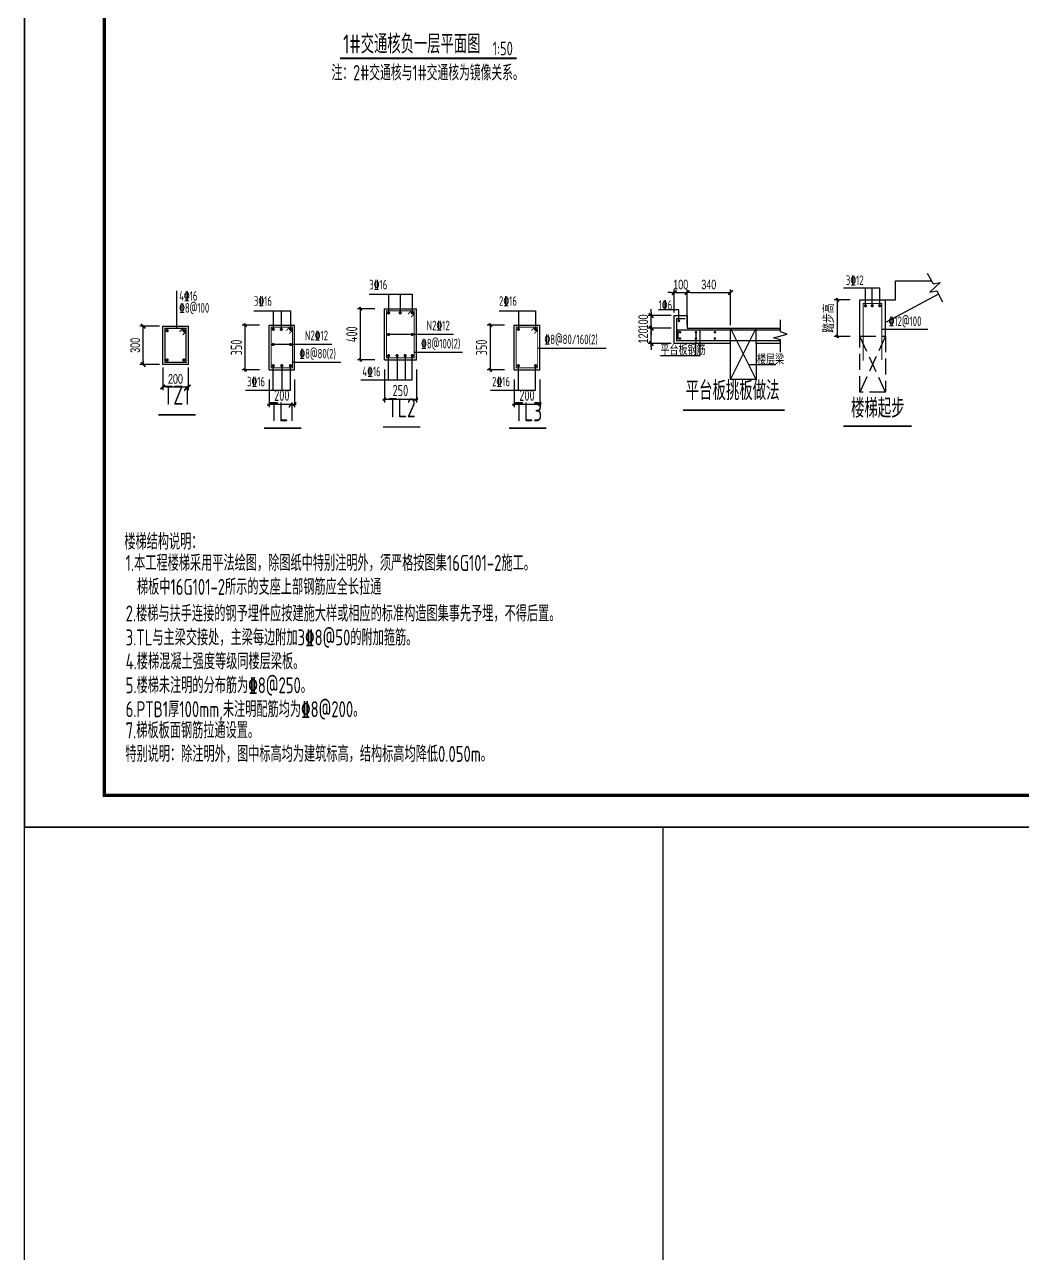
# Model space of a CAD drawing. Extents: x 393367 to 3005760, y 4998 to 826018.
# Drawn here: x 2798753 to 2814388, y 550981 to 570244 of the extents above; entities that cross this region are included whole.
import ezdxf
from ezdxf.enums import TextEntityAlignment as Align

# ---------------------------------------------------------------- set-up
doc = ezdxf.new("R2010")
doc.units = 0
doc.header["$LTSCALE"] = 1000
doc.linetypes.add('DASH', pattern=[0.35, 0.25, -0.1])
doc.layers.get('0').update_dxf_attribs({"linetype": 'CONTINUOUS'})
doc.layers.get('Defpoints').update_dxf_attribs({"linetype": 'CONTINUOUS'})
for name, color, linetype in [('-TK', 7, 'CONTINUOUS'), ('DIM', 3, 'CONTINUOUS'), ('DIM_SYMB', 3, 'CONTINUOUS'), ('FSK_DIM', 3, 'CONTINUOUS'), ('NUM', 7, 'CONTINUOUS'), ('PUB_TEXT', 7, 'CONTINUOUS'), ('S_E_STAIR', 4, 'CONTINUOUS'), ('Sbeam-s', 3, 'CONTINUOUS'), ('TEXT', 7, 'CONTINUOUS'), ('THIN', 7, 'CONTINUOUS'), ('WALL', 130, 'CONTINUOUS'), ('大样详图_文字', 60, 'CONTINUOUS'), ('结构大样', 132, 'CONTINUOUS')]:
    doc.layers.add(name, color=color, linetype=linetype)
doc.layers.add('REIN', color=1, linetype='CONTINUOUS', lineweight=18)
doc.layers.add('yichutu', color=7, linetype='CONTINUOUS', true_color=0xffffff, plot=False)
doc.styles.add('BW_Dim', font='Bweng.shx', dxfattribs={"width": 0.7, "bigfont": 'hztxt.shx'})
doc.styles.add('TSSD_Dimension', font='Tssdeng.shx', dxfattribs={"width": 0.7, "bigfont": 'hztxt.shx'})
doc.styles.add('TSSD_NORM', font='Tssdeng.shx', dxfattribs={"bigfont": 'hztxt.shx'})
doc.styles.add('TSSD_Rein', font='Tssdeng.shx', dxfattribs={"width": 0.7, "bigfont": 'hztxt.shx'})
doc.dimstyles.new('Cyz_25_50', dxfattribs={"dimtxt": 150, "dimasz": 50, "dimexe": 50, "dimexo": 50, "dimgap": 50, "dimtad": 1, "dimdec": 0, "dimlfac": 0.5, "dimzin": 0, "dimdsep": 46, "dimtxsty": 'BW_Dim', "dimblk": '_bwk', "dimcen": 0, "dimclrt": 7, "dimadec": 0, "dimazin": 0, "dimtfac": 1, "dimtdec": 0, "dimtix": 1, "dimtmove": 2, "dimatfit": 0, "dimfxl": 1, "dimtolj": 1, "dimtzin": 0, "dimarcsym": 0})
doc.dimstyles.new('TSSD_50_50', dxfattribs={"dimtxt": 175, "dimasz": 50, "dimexe": 50, "dimexo": 150, "dimgap": 50, "dimtad": 1, "dimdec": 0, "dimzin": 0, "dimdsep": 46, "dimtxsty": 'TSSD_Dimension', "dimblk": 'ARCHTICK', "dimcen": 0, "dimdle": 25, "dimclrt": 7, "dimadec": 0, "dimazin": 0, "dimtfac": 1, "dimtdec": 0, "dimtix": 1, "dimtmove": 2, "dimatfit": 3, "dimfxl": 1, "dimtolj": 1, "dimtzin": 0, "dimarcsym": 0})

# ---------------------------------------------------------------- blocks, each defined once
blk = doc.blocks.new('A1')
blk.add_lwpolyline([(0, 59400), (0, 0), (84100, 0), (84100, 59400)], close=True)
at = {"const_width": 100}
blk.add_lwpolyline([(2500, 58400), (2500, 1000), (83100, 1000), (83100, 58400)], close=True, dxfattribs=at)
blk = doc.blocks.new('_ArchTick')
at = {"color": 0, "linetype": 'ByBlock', "const_width": 0.4}
blk.add_lwpolyline([(-0.5, -0.5), (0.5, 0.5)], dxfattribs=at)
blk = doc.blocks.new('*D2468')
at = {"layer": 'Defpoints', "color": 0}
for p in [(2802584, 564832), (2802984, 564832), (2802984, 564295)]:
    blk.add_point(p, dxfattribs=at)
at = {"layer": 'DIM', "color": 0, "lineweight": -2}
for p, q in [((2802584, 564682), (2802584, 564245)), ((2802984, 564682), (2802984, 564245)), ((2802559, 564295), (2803009, 564295))]:
    blk.add_line(p, q, dxfattribs=at)
at = {"layer": 'DIM', "color": 0, "lineweight": -2, "xscale": 50, "yscale": 50, "zscale": 50, "rotation": 180}
blk.add_blockref('_ArchTick', (2802584, 564295), dxfattribs=at)
at = {"layer": 'DIM', "color": 0, "lineweight": -2, "xscale": 50, "yscale": 50, "zscale": 50}
blk.add_blockref('_ArchTick', (2802984, 564295), dxfattribs=at)
at = {"layer": 'DIM', "color": 7, "insert": (2802784, 564433), "char_height": 175, "attachment_point": 5, "style": 'TSSD_Dimension'}
blk.add_mtext('\\A1;200', dxfattribs=at)
blk = doc.blocks.new('*D2469')
at = {"layer": 'Defpoints', "color": 0}
for p in [(2802210, 565532), (2802584, 565532), (2802584, 564832)]:
    blk.add_point(p, dxfattribs=at)
at = {"layer": 'DIM', "color": 0, "lineweight": -2}
for p, q in [((2802434, 565532), (2802160, 565532)), ((2802210, 564807), (2802210, 565557)), ((2802434, 564832), (2802160, 564832))]:
    blk.add_line(p, q, dxfattribs=at)
at = {"layer": 'DIM', "color": 0, "lineweight": -2, "xscale": 50, "yscale": 50, "zscale": 50}
for p, rotation in [((2802210, 565532), 90), ((2802210, 564832), 270)]:
    blk.add_blockref('_ArchTick', p, dxfattribs=dict(at, rotation=rotation))
at = {"layer": 'DIM', "color": 7, "insert": (2802072, 565182), "char_height": 175, "attachment_point": 5, "rotation": 90, "style": 'TSSD_Dimension'}
blk.add_mtext('\\A1;350', dxfattribs=at)
blk = doc.blocks.new('_bwk')
blk.add_line((-1, 0), (0, 0))
at = {"const_width": 0.5}
blk.add_lwpolyline([(-0.7, -0.7), (0.7, 0.7)], dxfattribs=at)
blk = doc.blocks.new('*D2462')
at = {"layer": 'Defpoints', "color": 0, "transparency": 16777216}
for p in [(2800611, 565516), (2800917, 565516), (2800917, 564916)]:
    blk.add_point(p, dxfattribs=at)
at = {"layer": 'FSK_DIM', "color": 0, "lineweight": -2, "transparency": 16777216}
for p, q in [((2800867, 565516), (2800561, 565516)), ((2800611, 564966), (2800611, 565466)), ((2800867, 564916), (2800561, 564916))]:
    blk.add_line(p, q, dxfattribs=at)
at = {"layer": 'FSK_DIM', "color": 0, "lineweight": -2, "transparency": 16777216, "xscale": 50, "yscale": 50, "zscale": 50}
for p, rotation in [((2800611, 565516), 90), ((2800611, 564916), 270)]:
    blk.add_blockref('_bwk', p, dxfattribs=dict(at, rotation=rotation))
at = {"layer": 'FSK_DIM', "color": 7, "transparency": 16777216, "insert": (2800486, 565216), "char_height": 150, "attachment_point": 5, "rotation": 90, "style": 'BW_Dim'}
blk.add_mtext('\\A1;300', dxfattribs=at)
blk = doc.blocks.new('*D2463')
at = {"layer": 'Defpoints', "color": 0, "transparency": 16777216}
for p in [(2800917, 564916), (2801317, 564916), (2801317, 564563)]:
    blk.add_point(p, dxfattribs=at)
at = {"layer": 'FSK_DIM', "color": 0, "lineweight": -2, "transparency": 16777216}
for p, q in [((2800917, 564866), (2800917, 564513)), ((2801317, 564866), (2801317, 564513)), ((2800967, 564563), (2801267, 564563))]:
    blk.add_line(p, q, dxfattribs=at)
at = {"layer": 'FSK_DIM', "color": 0, "lineweight": -2, "transparency": 16777216, "xscale": 50, "yscale": 50, "zscale": 50, "rotation": 180}
blk.add_blockref('_bwk', (2800917, 564563), dxfattribs=at)
at = {"layer": 'FSK_DIM', "color": 0, "lineweight": -2, "transparency": 16777216, "xscale": 50, "yscale": 50, "zscale": 50}
blk.add_blockref('_bwk', (2801317, 564563), dxfattribs=at)
at = {"layer": 'FSK_DIM', "color": 7, "transparency": 16777216, "insert": (2801117, 564688), "char_height": 150, "attachment_point": 5, "style": 'BW_Dim'}
blk.add_mtext('\\A1;200', dxfattribs=at)
blk = doc.blocks.new('*D2464')
at = {"layer": 'Defpoints', "color": 0, "transparency": 16777216}
for p in [(2809134, 566043), (2808934, 565683), (2809134, 565683)]:
    blk.add_point(p, dxfattribs=at)
at = {"layer": 'FSK_DIM', "color": 0, "lineweight": -2, "transparency": 16777216}
for p, q in [((2808884, 566043), (2808834, 566043)), ((2808934, 565733), (2808934, 566093)), ((2808934, 566043), (2809134, 566043)), ((2809134, 565733), (2809134, 566093)), ((2809184, 566043), (2809234, 566043))]:
    blk.add_line(p, q, dxfattribs=at)
at = {"layer": 'FSK_DIM', "color": 0, "lineweight": -2, "transparency": 16777216, "xscale": 50, "yscale": 50, "zscale": 50}
blk.add_blockref('_bwk', (2808934, 566043), dxfattribs=at)
at = {"layer": 'FSK_DIM', "color": 0, "lineweight": -2, "transparency": 16777216, "xscale": 50, "yscale": 50, "zscale": 50, "rotation": 180}
blk.add_blockref('_bwk', (2809134, 566043), dxfattribs=at)
at = {"layer": 'FSK_DIM', "color": 7, "transparency": 16777216, "insert": (2809034, 566168), "char_height": 150, "attachment_point": 5, "style": 'BW_Dim'}
blk.add_mtext('\\A1;100', dxfattribs=at)
blk = doc.blocks.new('*D2465')
at = {"layer": 'Defpoints', "color": 0, "transparency": 16777216}
for p in [(2809814, 566043), (2809134, 565483), (2809814, 565483)]:
    blk.add_point(p, dxfattribs=at)
at = {"layer": 'FSK_DIM', "color": 0, "lineweight": -2, "transparency": 16777216}
for p, q in [((2809134, 565533), (2809134, 566093)), ((2809184, 566043), (2809764, 566043)), ((2809814, 565533), (2809814, 566093))]:
    blk.add_line(p, q, dxfattribs=at)
at = {"layer": 'FSK_DIM', "color": 0, "lineweight": -2, "transparency": 16777216, "xscale": 50, "yscale": 50, "zscale": 50, "rotation": 180}
blk.add_blockref('_bwk', (2809134, 566043), dxfattribs=at)
at = {"layer": 'FSK_DIM', "color": 0, "lineweight": -2, "transparency": 16777216, "xscale": 50, "yscale": 50, "zscale": 50}
blk.add_blockref('_bwk', (2809814, 566043), dxfattribs=at)
at = {"layer": 'FSK_DIM', "color": 7, "transparency": 16777216, "insert": (2809474, 566168), "char_height": 150, "attachment_point": 5, "style": 'BW_Dim'}
blk.add_mtext('\\A1;340', dxfattribs=at)
blk = doc.blocks.new('*D2466')
at = {"layer": 'Defpoints', "color": 0, "transparency": 16777216}
for p in [(2808572, 565483), (2808934, 565483), (2808934, 565243)]:
    blk.add_point(p, dxfattribs=at)
at = {"layer": 'FSK_DIM', "color": 0, "lineweight": -2, "transparency": 16777216}
for p, q in [((2808572, 565533), (2808572, 565583)), ((2808884, 565483), (2808522, 565483)), ((2808572, 565243), (2808572, 565483)), ((2808884, 565243), (2808522, 565243)), ((2808572, 565193), (2808572, 565143))]:
    blk.add_line(p, q, dxfattribs=at)
at = {"layer": 'FSK_DIM', "color": 0, "lineweight": -2, "transparency": 16777216, "xscale": 50, "yscale": 50, "zscale": 50}
for p, rotation in [((2808572, 565483), 270), ((2808572, 565243), 90)]:
    blk.add_blockref('_bwk', p, dxfattribs=dict(at, rotation=rotation))
at = {"layer": 'FSK_DIM', "color": 7, "transparency": 16777216, "insert": (2808447, 565363), "char_height": 150, "attachment_point": 5, "rotation": 90, "style": 'BW_Dim'}
blk.add_mtext('\\A1;120', dxfattribs=at)
blk = doc.blocks.new('*D2467')
at = {"layer": 'Defpoints', "color": 0, "transparency": 16777216}
for p in [(2808572, 565683), (2808934, 565683), (2808934, 565483)]:
    blk.add_point(p, dxfattribs=at)
at = {"layer": 'FSK_DIM', "color": 0, "lineweight": -2, "transparency": 16777216}
for p, q in [((2808572, 565733), (2808572, 565783)), ((2808884, 565683), (2808522, 565683)), ((2808572, 565483), (2808572, 565683)), ((2808884, 565483), (2808522, 565483)), ((2808572, 565433), (2808572, 565383))]:
    blk.add_line(p, q, dxfattribs=at)
at = {"layer": 'FSK_DIM', "color": 0, "lineweight": -2, "transparency": 16777216, "xscale": 50, "yscale": 50, "zscale": 50}
for p, rotation in [((2808572, 565683), 270), ((2808572, 565483), 90)]:
    blk.add_blockref('_bwk', p, dxfattribs=dict(at, rotation=rotation))
at = {"layer": 'FSK_DIM', "color": 7, "transparency": 16777216, "insert": (2808447, 565583), "char_height": 150, "attachment_point": 5, "rotation": 90, "style": 'BW_Dim'}
blk.add_mtext('\\A1;100', dxfattribs=at)
blk = doc.blocks.new('*D2461')
at = {"layer": 'Defpoints', "color": 0}
for p in [(2811489, 565929), (2811841, 565929), (2811841, 565357)]:
    blk.add_point(p, dxfattribs=at)
at = {"layer": 'DIM', "color": 0, "lineweight": -2}
for p, q in [((2811489, 565332), (2811489, 565954)), ((2811691, 565929), (2811439, 565929)), ((2811691, 565357), (2811439, 565357))]:
    blk.add_line(p, q, dxfattribs=at)
at = {"layer": 'DIM', "color": 0, "lineweight": -2, "xscale": 50, "yscale": 50, "zscale": 50}
for p, rotation in [((2811489, 565929), 90), ((2811489, 565357), 270)]:
    blk.add_blockref('_ArchTick', p, dxfattribs=dict(at, rotation=rotation))
at = {"layer": 'DIM', "color": 7, "insert": (2811351, 565643), "char_height": 175, "attachment_point": 5, "rotation": 90, "style": 'TSSD_Dimension'}
blk.add_mtext('\\A1;踏步高', dxfattribs=at)
blk = doc.blocks.new('*D2459')
at = {"layer": 'Defpoints', "color": 0}
for p in [(2804392, 564989), (2804892, 564989), (2804892, 564371)]:
    blk.add_point(p, dxfattribs=at)
at = {"layer": 'DIM', "color": 0, "lineweight": -2}
for p, q in [((2804392, 564839), (2804392, 564321)), ((2804892, 564839), (2804892, 564321)), ((2804367, 564371), (2804917, 564371))]:
    blk.add_line(p, q, dxfattribs=at)
at = {"layer": 'DIM', "color": 0, "lineweight": -2, "xscale": 50, "yscale": 50, "zscale": 50, "rotation": 180}
blk.add_blockref('_ArchTick', (2804392, 564371), dxfattribs=at)
at = {"layer": 'DIM', "color": 0, "lineweight": -2, "xscale": 50, "yscale": 50, "zscale": 50}
blk.add_blockref('_ArchTick', (2804892, 564371), dxfattribs=at)
at = {"layer": 'DIM', "color": 7, "insert": (2804642, 564508), "char_height": 175, "attachment_point": 5, "style": 'TSSD_Dimension'}
blk.add_mtext('\\A1;250', dxfattribs=at)
blk = doc.blocks.new('*D2460')
at = {"layer": 'Defpoints', "color": 0}
for p in [(2804017, 565789), (2804392, 565789), (2804392, 564989)]:
    blk.add_point(p, dxfattribs=at)
at = {"layer": 'DIM', "color": 0, "lineweight": -2}
for p, q in [((2804242, 565789), (2803967, 565789)), ((2804017, 564964), (2804017, 565814)), ((2804242, 564989), (2803967, 564989))]:
    blk.add_line(p, q, dxfattribs=at)
at = {"layer": 'DIM', "color": 0, "lineweight": -2, "xscale": 50, "yscale": 50, "zscale": 50}
for p, rotation in [((2804017, 565789), 90), ((2804017, 564989), 270)]:
    blk.add_blockref('_ArchTick', p, dxfattribs=dict(at, rotation=rotation))
at = {"layer": 'DIM', "color": 7, "insert": (2803880, 565389), "char_height": 175, "attachment_point": 5, "rotation": 90, "style": 'TSSD_Dimension'}
blk.add_mtext('\\A1;400', dxfattribs=at)
blk = doc.blocks.new('*D2471')
at = {"layer": 'Defpoints', "color": 0}
for p in [(2806425, 564832), (2806825, 564832), (2806825, 564295)]:
    blk.add_point(p, dxfattribs=at)
at = {"layer": 'DIM', "color": 0, "lineweight": -2}
for p, q in [((2806425, 564682), (2806425, 564245)), ((2806825, 564682), (2806825, 564245)), ((2806400, 564295), (2806850, 564295))]:
    blk.add_line(p, q, dxfattribs=at)
at = {"layer": 'DIM', "color": 0, "lineweight": -2, "xscale": 50, "yscale": 50, "zscale": 50, "rotation": 180}
blk.add_blockref('_ArchTick', (2806425, 564295), dxfattribs=at)
at = {"layer": 'DIM', "color": 0, "lineweight": -2, "xscale": 50, "yscale": 50, "zscale": 50}
blk.add_blockref('_ArchTick', (2806825, 564295), dxfattribs=at)
at = {"layer": 'DIM', "color": 7, "insert": (2806625, 564433), "char_height": 175, "attachment_point": 5, "style": 'TSSD_Dimension'}
blk.add_mtext('\\A1;200', dxfattribs=at)
blk = doc.blocks.new('*D2472')
at = {"layer": 'Defpoints', "color": 0}
for p in [(2806051, 565532), (2806425, 565532), (2806425, 564832)]:
    blk.add_point(p, dxfattribs=at)
at = {"layer": 'DIM', "color": 0, "lineweight": -2}
for p, q in [((2806275, 565532), (2806001, 565532)), ((2806051, 564807), (2806051, 565557)), ((2806275, 564832), (2806001, 564832))]:
    blk.add_line(p, q, dxfattribs=at)
at = {"layer": 'DIM', "color": 0, "lineweight": -2, "xscale": 50, "yscale": 50, "zscale": 50}
for p, rotation in [((2806051, 565532), 90), ((2806051, 564832), 270)]:
    blk.add_blockref('_ArchTick', p, dxfattribs=dict(at, rotation=rotation))
at = {"layer": 'DIM', "color": 7, "insert": (2805913, 565182), "char_height": 175, "attachment_point": 5, "rotation": 90, "style": 'TSSD_Dimension'}
blk.add_mtext('\\A1;350', dxfattribs=at)
blk = doc.blocks.new('yct-841-594-42050-29700-50-1000')
at = {"layer": 'yichutu', "color": 7, "true_color": 0xffffff}
blk.add_lwpolyline([(0, 0), (0, 29700), (42050, 29700), (42050, 0)], close=True, dxfattribs=at)

msp = doc.modelspace()

# ---------------------------------------------------------------- linework, layer by layer
at = {"layer": 'DIM', "color": 5, "linetype": 'ByBlock'}
msp.add_lwpolyline([(2798752.93768, 557662.12225), (2808752.93768, 557662.12225), (2808752.93768, 547662.12225), (2798752.93768, 547662.12225)], close=True, dxfattribs=at)
at = {"layer": 'DIM_SYMB', "const_width": 35}
msp.add_lwpolyline([(2803696.60264, 569714.5332), (2806463.26613, 569714.5332)], dxfattribs=at)
at = {"layer": 'NUM', "color": 7, "const_width": 25}
for points in [[(2809068.40216, 564198.50386), (2810662.46747, 564198.50386)], [(2800846.19447, 564126.13148), (2801431.25599, 564126.13148)], [(2802502.34372, 563917.43517), (2803087.40524, 563917.43517)], [(2804371.52448, 563935.38866), (2804956.58601, 563935.38866)], [(2806342.89508, 563917.43517), (2806927.9566, 563917.43517)], [(2811582.44915, 563948.30693), (2812655.50767, 563948.30693)]]:
    msp.add_lwpolyline(points, dxfattribs=at)
at = {"layer": 'REIN'}
for points, const_width in [([(2804761.36692, 565704.4716), (2804813.34704, 565756.41704), (2804859.2743, 565756.41704), (2804859.2743, 565021.41704), (2804424.2743, 565021.41704), (2804424.2743, 565756.41704), (2804859.2743, 565756.41704), (2804859.2743, 565710.48978), (2804807.32886, 565658.50966)], 15), ([(2811895.18577, 564976.82075), (2811895.18577, 565872.11198), (2812186.46279, 565872.11198), (2812186.46279, 564987.32051)], 15), ([(2809108.54966, 565632.58162), (2808971.06132, 565632.58162), (2808971.06132, 565288.0671), (2810595.79967, 565288.0671)], 20), ([(2801180.29529, 565428.37259), (2801233.0103, 565481.05026), (2801282.47043, 565481.05026), (2801282.47043, 564951.05026), (2800952.47043, 564951.05026), (2800952.47043, 565481.05026), (2801282.47043, 565481.05026), (2801282.47043, 565431.59013), (2801229.79276, 565378.87512)], 20), ([(2802854.01882, 565447.49245), (2802905.99894, 565499.43789), (2802951.9262, 565499.43789), (2802951.9262, 564864.43789), (2802616.9262, 564864.43789), (2802616.9262, 565499.43789), (2802951.9262, 565499.43789), (2802951.9262, 565453.51063), (2802899.98076, 565401.53051)], 15), ([(2806694.57018, 565447.49245), (2806746.5503, 565499.43789), (2806792.47756, 565499.43789), (2806792.47756, 564864.43789), (2806457.47756, 564864.43789), (2806457.47756, 565499.43789), (2806792.47756, 565499.43789), (2806792.47756, 565453.51063), (2806740.53212, 565401.53051)], 15), ([(2808992.28092, 565308.70903), (2808992.28092, 565455.53205), (2810595.79967, 565455.53205)], 20)]:
    msp.add_lwpolyline(points, dxfattribs=dict(at, const_width=const_width))
for points, const_width in [([(2811916.83549, 565836.62726, 1), (2811941.83549, 565836.62726, 1)], 25), ([(2812022.59918, 565836.62726, 1), (2812047.59918, 565836.62726, 1)], 25), ([(2812139.76285, 565836.62726, 1), (2812164.76285, 565836.62726, 1)], 25), ([(2804444.2743, 565723.91704, 1), (2804469.2743, 565723.91704, 1)], 25), ([(2804625.62365, 565723.91704, 1), (2804650.62365, 565723.91704, 1)], 25), ([(2804814.2743, 565723.91704, 1), (2804839.2743, 565723.91704, 1)], 25), ([(2808995.75792, 565598.62636, 1), (2809015.75792, 565598.62636, 1)], 20), ([(2800974.97043, 565446.05026, 1), (2800999.97043, 565446.05026, 1)], 25), ([(2801234.97043, 565446.05026, 1), (2801259.97043, 565446.05026, 1)], 25), ([(2802636.9262, 565466.93789, 1), (2802661.9262, 565466.93789, 1)], 25), ([(2802762.77796, 565466.93789, 1), (2802787.77796, 565466.93789, 1)], 25), ([(2802906.9262, 565466.93789, 1), (2802931.9262, 565466.93789, 1)], 25), ([(2804444.2743, 565386.13536, 1), (2804469.2743, 565386.13536, 1)], 25), ([(2804814.2743, 565386.13536, 1), (2804839.2743, 565386.13536, 1)], 25), ([(2806477.47756, 565466.93789, 1), (2806502.47756, 565466.93789, 1)], 25), ([(2806747.47756, 565466.93789, 1), (2806772.47756, 565466.93789, 1)], 25), ([(2809013.8069, 565421.29725, 1), (2809033.8069, 565421.29725, 1)], 20), ([(2809263.70071, 565421.29725, 1), (2809283.70071, 565421.29725, 1)], 20), ([(2809560.25085, 565421.29725, 1), (2809580.25085, 565421.29725, 1)], 20), ([(2802636.9262, 565229.15621, 1), (2802661.9262, 565229.15621, 1)], 25), ([(2802906.9262, 565229.15621, 1), (2802931.9262, 565229.15621, 1)], 25), ([(2809012.5241, 565322.17102, 1), (2809032.5241, 565322.17102, 1)], 20), ([(2809262.41791, 565322.17102, 1), (2809282.41791, 565322.17102, 1)], 20), ([(2809558.96805, 565322.17102, 1), (2809578.96805, 565322.17102, 1)], 20), ([(2800974.97043, 564986.05026, 1), (2800999.97043, 564986.05026, 1)], 25), ([(2801234.97043, 564986.05026, 1), (2801259.97043, 564986.05026, 1)], 25), ([(2804444.2743, 565053.91704, 1), (2804469.2743, 565053.91704, 1)], 25), ([(2804576.92501, 565053.91704, 1), (2804601.92501, 565053.91704, 1)], 25), ([(2804703.89542, 565053.91704, 1), (2804728.89542, 565053.91704, 1)], 25), ([(2804814.2743, 565053.91704, 1), (2804839.2743, 565053.91704, 1)], 25), ([(2802636.9262, 564896.93789, 1), (2802661.9262, 564896.93789, 1)], 25), ([(2802771.28657, 564896.93789, 1), (2802796.28657, 564896.93789, 1)], 25), ([(2802906.9262, 564896.93789, 1), (2802931.9262, 564896.93789, 1)], 25), ([(2806477.47756, 564896.93789, 1), (2806502.47756, 564896.93789, 1)], 25), ([(2806747.47756, 564896.93789, 1), (2806772.47756, 564896.93789, 1)], 25)]:
    msp.add_lwpolyline(points, format="xyb", close=True, dxfattribs=dict(at, const_width=const_width))
at = {"layer": 'S_E_STAIR', "color": 2}
for p, q in [((2812401.39075, 565929.49674), (2812401.39075, 566229.49674)), ((2812401.39075, 566229.49674), (2812961.39075, 566229.49674)), ((2813074.72389, 566017.94154), (2812241.39075, 565571.51308)), ((2811841.39075, 565357.22736), (2811841.39075, 565929.49674)), ((2811841.39075, 565929.49674), (2812401.39075, 565929.49674)), ((2812241.39075, 565357.22736), (2812241.39075, 565929.49674))]:
    msp.add_line(p, q, dxfattribs=at)
at = {"layer": 'Sbeam-s'}
for p, q in [((2804391.7743, 564988.91704), (2804391.7743, 565788.91704)), ((2804391.7743, 565788.91704), (2804891.7743, 565788.91704)), ((2804891.7743, 564988.91704), (2804891.7743, 565788.91704)), ((2800917.47043, 565516.05026), (2801317.47043, 565516.05026)), ((2800917.47043, 564916.05026), (2800917.47043, 565516.05026)), ((2801317.47043, 565516.05026), (2801317.47043, 564916.05026)), ((2802584.4262, 564831.93789), (2802584.4262, 565531.93789)), ((2802584.4262, 565531.93789), (2802984.4262, 565531.93789)), ((2802984.4262, 564831.93789), (2802984.4262, 565531.93789)), ((2806424.97756, 564831.93789), (2806424.97756, 565531.93789)), ((2806424.97756, 565531.93789), (2806824.97756, 565531.93789)), ((2806824.97756, 564831.93789), (2806824.97756, 565531.93789)), ((2804391.7743, 564988.91704), (2804891.7743, 564988.91704)), ((2801317.47043, 564916.05026), (2800917.47043, 564916.05026)), ((2802584.4262, 564831.93789), (2802984.4262, 564831.93789)), ((2806424.97756, 564831.93789), (2806824.97756, 564831.93789))]:
    msp.add_line(p, q, dxfattribs=at)
at = {"layer": 'TEXT'}
for p, q in [((2804153.78276, 566016.04242), (2804826.7743, 566016.04242)), ((2804456.7743, 566016.04242), (2804456.7743, 565736.41704)), ((2804638.12365, 566016.04242), (2804638.12365, 565736.41704)), ((2804826.7743, 566016.04242), (2804826.7743, 565736.41704)), ((2811929.33549, 565836.62726), (2811929.33549, 566112.29134)), ((2812035.09918, 565836.62726), (2812035.09918, 566112.29134)), ((2802346.43466, 565759.06327), (2802919.4262, 565759.06327)), ((2802649.4262, 565759.06327), (2802649.4262, 565479.43789)), ((2802775.27796, 565759.06327), (2802775.27796, 565479.43789)), ((2802919.4262, 565759.06327), (2802919.4262, 565479.43789)), ((2806186.98601, 565759.06327), (2806759.97756, 565759.06327)), ((2806489.97756, 565759.06327), (2806489.97756, 565479.43789)), ((2806759.97756, 565759.06327), (2806759.97756, 565479.43789)), ((2805473.18725, 565386.13536), (2804456.7743, 565386.13536)), ((2803565.83915, 565229.15621), (2802649.4262, 565229.15621)), ((2804456.7743, 564672.57548), (2804456.7743, 565053.91704)), ((2804594.19953, 564672.57548), (2804594.19953, 565053.91704)), ((2804721.16993, 564672.57548), (2804721.16993, 565053.91704)), ((2804826.7743, 564672.57548), (2804826.7743, 565053.91704)), ((2805616.31779, 565101.53454), (2804859.2743, 565101.53454)), ((2807864.40155, 565168.00393), (2806792.47756, 565168.00393)), ((2802649.4262, 564515.59633), (2802649.4262, 564896.93789)), ((2802788.56109, 564515.59633), (2802788.56109, 564896.93789)), ((2802919.4262, 564515.59633), (2802919.4262, 564896.93789)), ((2803708.96969, 564944.55539), (2802951.9262, 564944.55539)), ((2806489.97756, 564515.59633), (2806489.97756, 564896.93789)), ((2806759.97756, 564515.59633), (2806759.97756, 564896.93789)), ((2804020.455, 564672.57548), (2804826.7743, 564672.57548)), ((2802213.1069, 564515.59633), (2802919.4262, 564515.59633)), ((2806053.65825, 564515.59633), (2806759.97756, 564515.59633))]:
    msp.add_line(p, q, dxfattribs=at)
for points in [[(2812152.26285, 565836.62726), (2812152.26285, 566112.29134), (2811583.56958, 566112.29134)], [(2812186.46279, 565467.59831), (2812906.821, 565467.59831)]]:
    msp.add_lwpolyline(points, dxfattribs=at)
at = {"layer": 'THIN', "lineweight": -2}
msp.add_lwpolyline([(2812897.92419, 566347.96764), (2812988.5907, 566178.72349), (2813097.54163, 566198.97234), (2812938.57301, 566048.46594), (2813047.52394, 566068.71479), (2813138.19045, 565899.47064)], dxfattribs=at)
at = {"layer": 'THIN'}
msp.add_lwpolyline([(2810595.79967, 565108.42593), (2810595.79967, 565300.42593), (2810490.19967, 565334.02593), (2810701.39967, 565391.62593), (2810595.79967, 565425.22593), (2810595.79967, 565617.22593)], dxfattribs=at)
at = {"layer": 'WALL'}
for p, q in [((2809814.05104, 564682.82593), (2810214.05104, 565482.82593)), ((2810214.05104, 564682.82593), (2809814.05104, 565482.82593)), ((2809814.05104, 565242.82593), (2809814.05104, 565482.82593)), ((2810214.05104, 565242.82593), (2810214.05104, 565482.82593))]:
    msp.add_line(p, q, dxfattribs=at)
for points in [[(2809814.05104, 565242.82593), (2808934.05104, 565242.82593), (2808934.05104, 565682.82593), (2809134.05104, 565682.82593), (2809134.05104, 565482.82593), (2810595.79967, 565482.82593)], [(2810595.79967, 565242.82593), (2810214.05104, 565242.82593), (2810214.05104, 564682.82593), (2809814.05104, 564682.82593), (2809814.05104, 565242.82593)]]:
    msp.add_lwpolyline(points, dxfattribs=at)
at = {"layer": '大样详图_文字', "color": 7}
for p, q in [((2801137.98275, 565481.05026), (2801137.98275, 566070.72102)), ((2809005.75792, 565772.7266), (2808688.28263, 565772.7266)), ((2809005.75792, 565598.62636), (2809005.75792, 565772.7266)), ((2809272.41791, 565056.61931), (2809273.70071, 565421.29725)), ((2809341.04635, 565056.61931), (2809341.04635, 565455.53205)), ((2808715.27088, 565056.61931), (2809341.04635, 565056.61931)), ((2810524.4023, 564910.95443), (2810111.28803, 564910.95443))]:
    msp.add_line(p, q, dxfattribs=at)
at = {"layer": '结构大样', "linetype": 'DASH'}
for p, q in [((2812241.39075, 564482.22736), (2811841.39075, 565357.22736)), ((2812241.39075, 565357.22736), (2811841.39075, 564482.22736))]:
    msp.add_line(p, q, dxfattribs=at)
msp.add_lwpolyline([(2812241.39075, 564482.22736), (2811841.39075, 564482.22736), (2811841.39075, 565357.22736), (2812241.39075, 565357.22736)], close=True, dxfattribs=at)

# ---------------------------------------------------------------- block references
at = {"layer": '-TK', "xscale": 0.5, "yscale": 0.5, "zscale": 0.5}
msp.add_blockref('A1', (2798752.93768, 557662.12225), dxfattribs=at)
at = {"layer": 'yichutu'}
msp.add_blockref('yct-841-594-42050-29700-50-1000', (2798752.93768, 557662.12225), dxfattribs=at)

# ---------------------------------------------------------------- texts
at = {"layer": 'NUM', "color": 1, "style": 'TSSD_NORM', "width": 0.7}
for s, p in [('平台板挑板做法', (2809847.41229, 564266.54486)), ('TZ1', (2801133.27106, 564194.17248)), ('楼梯起步', (2812122.74254, 563989.85382))]:
    msp.add_text(s, height=300, dxfattribs=at).set_placement(p, align=Align.BOTTOM_CENTER)
for s, p in [('TL1', (2802580.75336, 563935.35615)), ('TL2', (2804441.74824, 563996.92713)), ('TL3', (2806421.30472, 563935.35615))]:
    msp.add_text(s, height=300, dxfattribs=at).set_placement(p, align=Align.BOTTOM_LEFT)
at = {"layer": 'PUB_TEXT', "style": 'TSSD_Rein', "width": 0.7}
for s, height, p in [('1#交通核负一层平面图', 297.5, (2803743.0504, 569790.89205)), ('1:50', 212.5, (2806086.17564, 569762.88045))]:
    msp.add_text(s, height=height, dxfattribs=at).set_placement(p)
at = {"layer": 'PUB_TEXT', "color": 1, "style": 'TSSD_Rein', "width": 0.7}
msp.add_text('注：2#交通核与1#交通核为镜像关系。', height=241.1347518, dxfattribs=at).set_placement((2803562.51951, 569368.37357))
at = {"layer": 'TEXT', "style": 'TSSD_Rein', "width": 0.7}
for s, p in [('楼梯结构说明：', (2800315.51286, 562014.0516)), ('1.本工程楼梯采用平法绘图，除图纸中特别注明外，须严格按图集16G101-2施工。', (2800336.87072, 561679.7766)), ('梯板中16G101-2所示的支座上部钢筋应全长拉通', (2800513.2755, 561304.7766)), ('2.楼梯与扶手连接的钢予埋件应按建施大样或相应的标准构造图集事先予埋，不得后置。', (2800336.87072, 560886.91959)), ('3.TL与主梁交接处，主梁每边附加3\x848@50的附加箍筋。', (2800336.87072, 560511.91959)), ('4.楼梯混凝土强度等级同楼层梁板。', (2800336.87072, 560136.91959)), ('5.楼梯未注明的分布筋为%%1328@250。', (2800336.87072, 559761.91959)), ('6.PTB1厚100mm,未注明配筋均为%%1328@200。', (2800336.87072, 559386.91959)), ('7.梯板板面钢筋拉通设置。', (2800336.87072, 559055.99331))]:
    msp.add_text(s, height=250, dxfattribs=at).set_placement(p)
at = {"layer": 'TEXT', "color": 153, "style": 'TSSD_Rein', "width": 0.7}
msp.add_text('特别说明：除注明外，图中标高均为建筑标高，结构标高均降低0.050m。', height=250, dxfattribs=at).set_placement((2800331.2406, 558685.80039))
at = {"layer": 'THIN', "color": 0, "style": 'TSSD_Rein', "width": 0.7}
for s, p in [('3\x8416', (2804153.78276, 566047.29242)), ('3%%13212', (2811622.13222, 566116.37601)), ('3\x8416', (2802346.43466, 565790.31327)), ('2%%13216', (2806186.98601, 565790.31327)), ('N2\x8412', (2805052.32371, 565406.78556)), ('%%13212@100', (2812291.86849, 565474.29274)), ('N2\x8412', (2803144.97561, 565249.80641)), ('%%1328@80/160(2)', (2806899.18733, 565188.65413)), ('%%1328@80(2)', (2803058.63597, 564965.20559)), ('\x848@100(2)', (2804965.98407, 565122.18474)), ('4%%13216', (2804045.49589, 564684.42186)), ('3%%13216', (2802238.14779, 564527.4427)), ('2%%13216', (2806078.69914, 564527.4427))]:
    msp.add_text(s, height=150, dxfattribs=at).set_placement(p, align=Align.BOTTOM_LEFT)
at = {"layer": '大样详图_文字', "color": 7, "style": 'TSSD_Rein', "width": 0.7}
for s, p in [('4\x8416', (2801174.86397, 565915.70994)), ('\x848@100', (2801174.86397, 565728.20994)), ('1\x846', (2808688.40642, 565773.64801)), ('平台板钢筋', (2808715.65498, 565064.05607)), ('楼层梁', (2810229.18763, 564917.72674))]:
    msp.add_text(s, height=150, dxfattribs=at).set_placement(p)

# ---------------------------------------------------------------- dimensions: what is measured, and where the dimension line sits
at = {"layer": 'DIM'}
dim = msp.add_linear_dim(base=(2811488.85432, 565929.49674), p1=(2811841.39075, 565357.22736), p2=(2811841.39075, 565929.49674), angle=90, text='踏步高', dimstyle='TSSD_50_50', override={"dimlfac": 0.5}, dxfattribs=at)
dim.commit()
dim.dimension.update_dxf_attribs({"geometry": '*D2461', "text_midpoint": (2811351.35432, 565643.36205)})
for base, p1, p2, picture, middle in [((2804017.30704, 565788.91704), (2804391.7743, 564988.91704), (2804391.7743, 565788.91704), '*D2460', (2803879.80704, 565388.91704)), ((2802209.95894, 565531.93789), (2802584.4262, 564831.93789), (2802584.4262, 565531.93789), '*D2469', (2802072.45894, 565181.93789)), ((2806050.5103, 565531.93789), (2806424.97756, 564831.93789), (2806424.97756, 565531.93789), '*D2472', (2805913.0103, 565181.93789))]:
    dim = msp.add_linear_dim(base=base, p1=p1, p2=p2, angle=90, dimstyle='TSSD_50_50', override={"dimlfac": 0.5}, dxfattribs=at)
    dim.commit()
    dim.dimension.update_dxf_attribs({"geometry": picture, "text_midpoint": middle})
for base, p1, p2, picture, middle in [((2804891.7743, 564370.80166), (2804391.7743, 564988.91704), (2804891.7743, 564988.91704), '*D2459', (2804641.7743, 564508.30166)), ((2802984.4262, 564295.45355), (2802584.4262, 564831.93789), (2802984.4262, 564831.93789), '*D2468', (2802784.4262, 564432.95355)), ((2806824.97756, 564295.45355), (2806424.97756, 564831.93789), (2806824.97756, 564831.93789), '*D2471', (2806624.97756, 564432.95355))]:
    dim = msp.add_linear_dim(base=base, p1=p1, p2=p2, dimstyle='TSSD_50_50', override={"dimlfac": 0.5}, dxfattribs=at)
    dim.commit()
    dim.dimension.update_dxf_attribs({"geometry": picture, "text_midpoint": middle})
at = {"layer": 'FSK_DIM'}
for base, p1, p2, picture, middle in [((2809134.05104, 566042.82411), (2808934.05104, 565682.82593), (2809134.05104, 565682.82593), '*D2464', (2809034.05104, 566167.82411)), ((2809814.05104, 566042.82411), (2809134.05104, 565482.82593), (2809814.05104, 565482.82593), '*D2465', (2809474.05104, 566167.82411)), ((2801317.47043, 564562.54506), (2800917.47043, 564916.05026), (2801317.47043, 564916.05026), '*D2463', (2801117.47043, 564687.54506))]:
    dim = msp.add_linear_dim(base=base, p1=p1, p2=p2, dimstyle='Cyz_25_50', dxfattribs=at)
    dim.commit()
    dim.dimension.update_dxf_attribs({"geometry": picture, "text_midpoint": middle})
for base, p1, p2, picture, middle in [((2808572.103, 565682.82593), (2808934.05104, 565482.82593), (2808934.05104, 565682.82593), '*D2467', (2808447.103, 565582.82593)), ((2800610.78543, 565516.05026), (2800917.47043, 564916.05026), (2800917.47043, 565516.05026), '*D2462', (2800485.78543, 565216.05026)), ((2808572.103, 565482.82593), (2808934.05104, 565242.82593), (2808934.05104, 565482.82593), '*D2466', (2808447.103, 565362.82593))]:
    dim = msp.add_linear_dim(base=base, p1=p1, p2=p2, angle=90, dimstyle='Cyz_25_50', dxfattribs=at)
    dim.commit()
    dim.dimension.update_dxf_attribs({"geometry": picture, "text_midpoint": middle})

doc.saveas('drawing.dxf')
